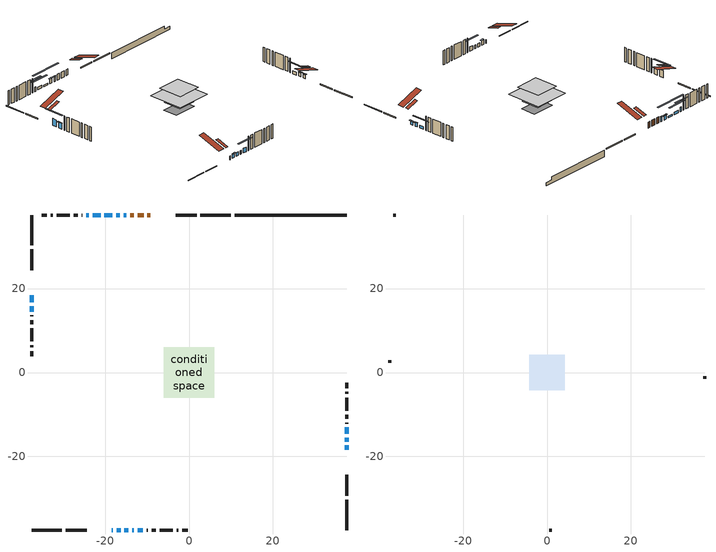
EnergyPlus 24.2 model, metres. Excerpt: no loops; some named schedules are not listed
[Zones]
conditioned space
 floor outside (Floor1 construction): -3.23,-3.23 -3.23,3.23 3.23,3.23 3.23,-3.23 z0.53
 floor adiabatic (AdiabaticFloorConstruction): -6.07,-6.07 -6.07,6.07 6.07,6.07 6.07,-6.07 z2.97
 floor foundation (Slab1 construction): -4.04,-2.61 -4.04,2.61 4.04,2.61 4.04,-2.61 z-1.6
 wall outside (RimJoist1 construction): 9.96,37.51 2.72,37.51 / -37.51,-37.51 -30.27,-37.51 / -37.51,37.51 -37.51,30.27 / 37.51,-37.51 37.51,-30.27 z0.53:0.83
 wall outside (RimJoist2 construction): 1.79,37.51 -3.2,37.51 / -29.34,-37.51 -24.35,-37.51 / -37.51,29.34 -37.51,24.35 / 37.51,-29.34 37.51,-24.35 z0.53:0.83
 wall outside (AdiabaticWallConstruction 1): -9.21,37.51 -9.9,37.51 / -10.83,37.51 -12.24,37.51 / -13.17,37.51 -14,37.51 z0.53:2.56
 wall outside (AdiabaticWallConstruction): -18.34,-37.51 -18.14,-37.51 / 37.51,-18.34 37.51,-17.38 / 37.51,-16.45 37.51,-15.53 / -15.37,-37.51 -14.45,-37.51 / -13.52,-37.51 -13.11,-37.51 z0.53:1.75; -37.51,18.34 -37.51,16.75 z0.53:2.9; -14.93,37.51 -15.54,37.51 / -16.47,37.51 -17.39,37.51 / -17.21,-37.51 -16.29,-37.51 / -23.83,37.51 -24.44,37.51 z0.53:2.06; -37.51,15.82 -37.51,14.51 z0.53:2.49; -18.31,37.51 -20.14,37.51 z0.53:1.14; 37.51,-14.61 37.51,-13.08 / -21.07,37.51 -22.9,37.51 z0.53:1.45; -12.18,-37.51 -10.96,-37.51 z0.53:2.05
 wall outside (Wall1 construction): -25.37,37.51 -25.6,37.51 / -10.03,-37.51 -9.8,-37.51 / -37.51,13.58 -37.51,13.35 / 37.51,-12.15 37.51,-11.92 z0.53:5.41
 wall outside (Wall2 construction): -26.53,37.51 -27.49,37.51 / -8.88,-37.51 -7.91,-37.51 / -37.51,12.42 -37.51,11.45 / 37.51,-10.99 37.51,-10.03 z0.53:5.41
 wall outside (Wall3 construction): -28.42,37.51 -31.54,37.51 / -6.98,-37.51 -3.87,-37.51 / -37.51,10.52 -37.51,7.41 / 37.51,-9.1 37.51,-5.98 z0.53:5.41
 wall outside (Wall4 construction): -32.47,37.51 -32.9,37.51 / -2.94,-37.51 -2.5,-37.51 / -37.51,6.48 -37.51,6.05 / 37.51,-5.05 37.51,-4.62 z0.53:5.41
 wall outside (Wall5 construction): -33.83,37.51 -35.05,37.51 / -1.58,-37.51 -0.35,-37.51 / -37.51,5.12 -37.51,3.89 / 37.51,-3.69 37.51,-2.47 z0.53:5.41
 wall foundation (FoundationWall1 construction): 10.89,37.51,-1.6 10.89,37.51,0.53 34.85,37.51,0.53 34.85,37.51,-0.52 37.51,37.51,-0.52 37.51,37.51,-1.6
 window (WindowConstruction 12): -18.34,-37.51 -18.14,-37.51 z0.53:1.75
 window (WindowConstruction 4): -37.51,18.34 -37.51,16.75 z0.53:2.9
 window (WindowConstruction 5): 37.51,-18.34 37.51,-17.38 z0.53:1.75
 window (WindowConstruction 6): 37.51,-16.45 37.51,-15.53 z0.53:1.75
 window (WindowConstruction 7): -14.93,37.51 -15.54,37.51 z0.53:2.05
 window (WindowConstruction 8): -16.47,37.51 -17.38,37.51 z0.53:2.05
 window (WindowConstruction 9): -17.21,-37.51 -16.29,-37.51 z0.53:2.05
 window (WindowConstruction 10): -15.37,-37.51 -14.45,-37.51 z0.53:1.75
 window (WindowConstruction 11): -37.51,15.82 -37.51,14.51 z0.53:2.49
 window (WindowConstruction 14): -18.31,37.51 -20.14,37.51 z0.53:1.14
 window (WindowConstruction 13): -13.52,-37.51 -13.11,-37.51 z0.53:1.75
 window (WindowConstruction): 37.51,-14.6 37.51,-13.08 z0.53:1.44
 window (WindowConstruction 1): -21.07,37.51 -22.9,37.51 z0.53:1.44
 window (WindowConstruction 2): -23.83,37.51 -24.44,37.51 z0.53:2.05
 window (WindowConstruction 3): -12.18,-37.51 -10.96,-37.51 z0.53:2.05
 door (Door): -9.21,37.51 -9.9,37.51 z0.53:2.56
 door (Door 1): -10.83,37.51 -12.24,37.51 z0.53:2.56
 door (Door 2): -13.17,37.51 -14,37.51 z0.53:2.56
 ceiling adiabatic (AdiabaticFloorConstruction): 6.07,-6.07 6.07,6.07 -6.07,6.07 -6.07,-6.07 z2.97
 roof outside (Roof2 construction): -8.28,37.51,5.41 -8.28,33.44,6.77 -7.2,33.44,6.77 -7.2,37.51,5.41; -19.27,-37.51,5.41 -19.27,-33.44,6.77 -20.35,-33.44,6.77 -20.35,-37.51,5.41; -37.51,19.27,5.41 -33.44,19.27,6.77 -33.44,20.35,6.77 -37.51,20.35,5.41; 37.51,-19.27,5.41 33.44,-19.27,6.77 33.44,-20.35,6.77 37.51,-20.35,5.41
attic - vented
 floor to conditioned space (Floor2 construction Reversed): -4.18,-4.18 -4.18,4.18 4.18,4.18 4.18,-4.18 z5.41
 wall outside (Wall6 construction): -35.98,37.51 -36.58,37.51 / 0.58,-37.51 1.18,-37.51 / -37.51,2.96 -37.51,2.36 / 37.51,-1.54 37.51,-0.94 z0.53:5.41
 roof outside (Roof1 construction): -6.27,37.51,5.41 -6.27,29.36,8.12 -4.13,29.36,8.12 -4.13,37.51,5.41; -21.27,-37.51,5.41 -21.27,-29.36,8.12 -23.42,-29.36,8.12 -23.42,-37.51,5.41; -37.51,21.27,5.41 -29.36,21.27,8.12 -29.36,23.42,8.12 -37.51,23.42,5.41; 37.51,-21.27,5.41 29.36,-21.27,8.12 29.36,-23.42,8.12 37.51,-23.42,5.41
shading: -37.51,14.2 -37.51,20.89 -37.92,20.89 -37.92,14.2 z5.45; 37.51,-17.18 37.51,-18.54 37.92,-18.54 37.92,-17.18 z1.95; 37.51,-15.33 37.51,-16.65 37.92,-16.65 37.92,-15.33 z1.95; -15.74,37.51 -14.73,37.51 -14.73,37.92 -15.74,37.92 z2.26; -17.59,37.51 -16.27,37.51 -16.27,37.92 -17.59,37.92 z2.26; -16.09,-37.51 -17.41,-37.51 -17.41,-37.92 -16.09,-37.92 z2.26; -37.51,14.3 -37.51,16.02 -37.92,16.02 -37.92,14.3 z2.69; -25.13,37.51 -13.32,37.51 -13.32,37.92 -25.13,37.92 z6.13; 37.51,-10.53 37.51,-17.16 37.92,-17.16 37.92,-10.53 z4; -25.45,37.51 -18.52,37.51 -18.52,37.92 -25.45,37.92 z4; -26.99,37.51 -21.28,37.51 -21.28,37.92 -26.99,37.92 z4.61; -8.41,-37.51 -14.73,-37.51 -14.73,-37.92 -8.41,-37.92 z4.61
[Building]
Building 1: Terrain=Suburbs
[Site:Location]
Toronto Intl AP_ON: Latitude {deg}=43.68; Longitude {deg}=-79.63; Time Zone {hr}=-5; Elevation {m}=173; Keep Site Location Information=Yes
[Site:GroundTemperature:Shallow]
4.59119, 2.66285, 2.50842, 3.42352, 7.09712, 10.7536, 13.9236, 15.9317, 16.1023, 14.4691, 11.3799, 7.83558
[Site:WaterMainsTemperature]
Calculation Method=Schedule; Temperature Schedule=mains temperature schedule
[Material] Roughness=Rough; Thermal Absorptance=0.9
Name | Thickness {m} | Conductivity {W/m-K} | Density {kg/m3} | Specific Heat {J/kg-K} | Solar Absorptance | Visible Absorptance
asphalt or fiberglass shingles | 0.00635 | 0.162714 | 1121.4 | 1465.45 | 0.84 | 0.84
ceiling loosefill ins | 0.0846667 | 0.0480833 | 16.02 | 1046.75 | 0.7 | 0.7
ceiling stud and cavity | 0.1397 | 0.422 | 65.682 | 1177.47 | 0.7 | 0.7
concrete 4.0 in. | 0.1016 | 1.803125 | 2242.8 | 837.4 | 0.7 | 0.7
concrete 8.0 in. | 0.2032 | 1.803125 | 2242.8 | 837.4 | 0.7 | 0.7
door material | 0.04445 | 0.327969 | 512.64 | 1214.23 | 0.7 | 0.7
door material 1 | 0.04445 | 0.188738 | 512.64 | 1214.23 | 0.7 | 0.7
exterior vertical ins | 0.00218552 | 0.029427 | 32.04 | 1214.23 | 0.7 | 0.7
floor covering | 0.0127 | 0.0433444 | 54.468 | 1339.84 | 0.6 | 0.6
floor rigid ins; wall rigid ins | 0.512978 | 0.029427 | 32.04 | 1214.23 | 0.7 | 0.7
floor stud and cavity | 0.1397 | 0.104091 | 92.3553 | 1139.71 | 0.7 | 0.7
floor stud and cavity 1 | 0.1397 | 1.75129 | 37.0049 | 1207.88 | 0.7 | 0.7
furniture material conditioned space 1 | 0.1524 | 0.115458 | 640.8 | 1214.23 | 0.6 | 0.6
gypsum board | 0.0127 | 0.160291 | 801 | 837.4 | 0.6 | 0.6
gypsum board 1 | 0.0127 | 0.160291 | 801 | 837.4 | 0.7 | 0.7
osb sheathing 0.5 in. | 0.0127 | 0.115458 | 512.64 | 1214.23 | 0.7 | 0.7
osb sheathing 0.75 in. | 0.01905 | 0.115458 | 512.64 | 1214.23 | 0.7 | 0.7
rim joist stud and cavity | 0.0508 | 0.177588 | 50.32683 | 1063.81 | 0.6 | 0.6
rim joist stud and cavity 1 | 0.0508 | 0.648972 | 50.32683 | 1063.81 | 0.6 | 0.6
roof stud and cavity | 0.2032 | 0.15922 | 78.34581 | 1123.46 | 0.7 | 0.7
wall stud and cavity | 0.1397 | 0.200352 | 139.0536 | 1170.24 | 0.7 | 0.7
wall stud and cavity 1 | 0.1397 | 0.122815 | 139.0536 | 1170.24 | 0.7 | 0.7
wall stud and cavity 2 | 0.1397 | 0.103982 | 139.0536 | 1170.24 | 0.7 | 0.7
wall stud and cavity 3 | 0.1397 | 0.129006 | 139.0536 | 1170.24 | 0.7 | 0.7
wall stud and cavity 4 | 0.1397 | 0.107214 | 139.0536 | 1170.24 | 0.7 | 0.7
wall stud and cavity 5 | 0.0889 | 6.9971 | 50.32683 | 1063.81 | 0.6 | 0.6
wall stud and cavity 6 | 0.0889 | 0.380278 | 52.3479 | 1209.89 | 0.7 | 0.7
wall stud and cavity 7 | 0.0889 | 0.391764 | 83.0341 | 1211.67 | 0.7 | 0.7
wood siding | 0.0254 | 0.102417 | 544.68 | 1172.36 | 0.84 | 0.84
wood siding 1 | 0.00254 | 0.102417 | 544.68 | 1172.36 | 0.84 | 0.84
wood siding 2; wood siding 3; wood siding 4 | 0.0254 | 0.102417 | 544.68 | 1172.36 | 0.7 | 0.7
[WindowMaterial:SimpleGlazingSystem]
Name | U-Factor {W/m2-K} | Solar Heat Gain Coefficient
WindowMaterial | 2.52614 | 0.58
WindowMaterial 1 | 2.50173 | 0.59
WindowMaterial 10 | 2.56248 | 0.57
WindowMaterial 2 | 2.52217 | 0.59
WindowMaterial 3 | 2.88386 | 0.7
WindowMaterial 4 | 2.46482 | 0.61
WindowMaterial 5 | 2.47163 | 0.61
WindowMaterial 6 | 2.45346 | 0.62
WindowMaterial 7 | 2.898619 | 0.69
WindowMaterial 8 | 2.67661 | 0.51
WindowMaterial 9 | 4.98699 | 0.61
[Construction]
AdiabaticFloorConstruction: floor stud and cavity 1, floor rigid ins, osb sheathing 0.75 in., floor covering
AdiabaticWallConstruction: wood siding 3, wall rigid ins, wall stud and cavity 6, gypsum board
AdiabaticWallConstruction 1: wood siding 4, wall rigid ins, wall stud and cavity 6, gypsum board
Door: door material
Door 1; Door 2: door material 1
Floor1 construction: floor stud and cavity, osb sheathing 0.75 in., floor covering
Floor2 construction Reversed: gypsum board, ceiling stud and cavity, ceiling loosefill ins
FoundationWall1 construction: concrete 8.0 in., gypsum board 1
furniture construction conditioned space 1: furniture material conditioned space 1
PartitionWallConstruction: gypsum board, wall stud and cavity 7, gypsum board
RimJoist1 construction: wood siding 2, rim joist stud and cavity
RimJoist2 construction: wood siding 2, rim joist stud and cavity 1
Roof1 construction: asphalt or fiberglass shingles
Roof2 construction: asphalt or fiberglass shingles, osb sheathing 0.75 in., roof stud and cavity, gypsum board
Slab1 construction: concrete 4.0 in.
Wall1 construction: wood siding, osb sheathing 0.5 in., wall stud and cavity, gypsum board
Wall2 construction: wood siding, osb sheathing 0.5 in., wall stud and cavity 1, gypsum board
Wall3 construction: wood siding, osb sheathing 0.5 in., wall stud and cavity 2, gypsum board
Wall4 construction: wood siding, osb sheathing 0.5 in., wall stud and cavity 3, gypsum board
Wall5 construction: wood siding, osb sheathing 0.5 in., wall stud and cavity 4, gypsum board
Wall6 construction: wood siding 1, wall stud and cavity 5
WindowConstruction: WindowMaterial
WindowConstruction 1: WindowMaterial 1
WindowConstruction 10; WindowConstruction 6: WindowMaterial 5
WindowConstruction 11: WindowMaterial 7
WindowConstruction 12: WindowMaterial 8
WindowConstruction 13: WindowMaterial 9
WindowConstruction 14: WindowMaterial 10
WindowConstruction 2; WindowConstruction 3; WindowConstruction 7: WindowMaterial 2
WindowConstruction 4: WindowMaterial 3
WindowConstruction 5: WindowMaterial 4
WindowConstruction 8; WindowConstruction 9: WindowMaterial 6
[Zone] Multiplier=1; Part of Total Floor Area=Yes
Name | Volume {m3}
attic - vented | 30.8605
conditioned space | 479
[Space]
Name | Zone | Volume {m3}
attic - vented 1 | attic - vented | 30.8605
conditioned space 1 | conditioned space | 479
[ZoneInfiltration:EffectiveLeakageArea]
infil attic - vented 1: Zone or Space=attic - vented 1; Schedule=Always On Discrete; Effective Air Leakage Area {cm2}=2896.14; Stack Coefficient=0.000528002; Wind Coefficient=1.55252e-05
[ZoneMixing]
whole house fan mix: Zone or Space=attic - vented; Schedule=Always On Continuous; Design Flow Rate Calculation Method=Flow/Zone; Design Flow Rate {m3/s}=0; Source Zone or Space=conditioned space
[SurfaceProperty:ExposedFoundationPerimeter]
Slab1: Exposed Perimeter Calculation Method=TotalExposedPerimeter; Total Exposed Perimeter {m}=26.62
[InternalMass] Zone or ZoneList=conditioned space; Space or SpaceList=conditioned space 1
Name | Construction | Surface Area {m2}
furniture mass conditioned space 1 | furniture construction conditioned space 1 | 92.6162
partition wall mass | PartitionWallConstruction | 231.54
[Lights]
interior lighting: Zone or ZoneList or Space or SpaceList=conditioned space 1; Schedule=interior lighting schedule; Design Level Calculation Method=LightingLevel; Lighting Level {W}=343.2; Return Air Fraction=0; Fraction Radiant=0.6; Fraction Visible=0.2; Fraction Replaceable=1
[People]
occupants: Zone or ZoneList or Space or SpaceList=conditioned space 1; Number of People Schedule=occupants schedule; Number of People Calculation Method=People; Number of People=3; Fraction Radiant=0.314171; Sensible Heat Fraction=0.56303; Activity Level Schedule=occupants activity schedule; Carbon Dioxide Generation Rate {m3/s-W}=0; Enable ASHRAE 55 Comfort Warnings=No; Mean Radiant Temperature Calculation Type=EnclosureAveraged
[ElectricEquipment] Zone or ZoneList or Space or SpaceList=conditioned space 1; Design Level Calculation Method=EquipmentLevel
Name | Schedule | Design Level {W} | Fraction Latent | Fraction Radiant | Fraction Lost
clothes dryer | clothes dryer schedule | 140.772 | 0.015 | 0.081 | 0.85
clothes washer | clothes washer schedule | 32.1985 | 0.03 | 0.162 | 0.7
cooking range | cooking range schedule | 215.147 | 0.08 | 0.432 | 0.2
dishwasher | dishwasher schedule | 66.8632 | 0.3 | 0.18 | 0.4
fridge | fridge schedule | 72.9452 | 0 | 0.6 | 0
mech vent house fan | mech vent house fan schedule | 0 | 0 | 0 | 1
mech vent house fan cfis | mech vent house fan cfis schedule | 0 | 0 | 0 | 0
misc plug loads | misc plug loads schedule | 494.7 | 0.045 | 0.513 | 0.1
whole house fan | Always On Discrete | 0 | 0 | 0 | 1
[OtherEquipment] Zone or ZoneList or Space or SpaceList=conditioned space 1; Design Level Calculation Method=EquipmentLevel
Name | Fuel Type | Schedule | Design Level {W} | Fraction Latent | Fraction Radiant | Fraction Lost
clothes dryer 1 | Electricity | clothes dryer schedule | 0 | 0.015 | 0.081 | 0.85
cooking range 1 | Electricity | cooking range schedule | 0 | 0.08 | 0.432 | 0.2
general water use latent | None | general water use schedule | 62.594 | 1 | 0 | 0
general water use sensible | None | general water use schedule | -61.6891 | 0 | 0.6 | 0
mech vent house fan latent load | None | Always On Discrete | 0 | 1 | 0 | 0
mech vent house fan sensible load | None | Always On Discrete | 0 | 0 | 0 | 0
water heater energy adjustment1 | NaturalGas | Always On Discrete | 0.01 | 0 | 0 | 1
[ZoneInfiltration:DesignFlowRate] Zone or ZoneList or Space or SpaceList=conditioned space 1; Schedule=Always On Discrete; Design Flow Rate Calculation Method=Flow/Zone; Design Flow Rate {m3/s}=0
infil flow; natural vent flow; whole house fan flow
[Foundation:Kiva]
Foundation Kiva 1: Initial Indoor Air Temperature {C}=18; Wall Height Above Grade {m}=0.530017; Wall Depth Below Slab {m}=0.2032; Custom Block Material Name 1=exterior vertical ins; Custom Block Depth 1 {m}=2.13; Custom Block X Position 1 {m}=0.2159; Custom Block Z Position 1 {m}=0
[Foundation:Kiva:Settings]
Soil Conductivity {W/m-K}=0.849921; Soil Density {kg/m3}=1842.3; Soil Specific Heat {J/kg-K}=418.7; Ground Solar Absorptivity=0.9; Ground Thermal Absorptivity=0.9; Ground Surface Roughness {m}=0.03; Far-Field Width {m}=40; Deep-Ground Boundary Condition=ZeroFlux; Deep-Ground Depth {m}=40; Minimum Cell Dimension {m}=0.2; Maximum Cell Growth Coefficient=3; Simulation Timestep=Timestep
[Exterior:Lights]
exterior lighting: Schedule=exterior lighting schedule; Design Level {W}=75.6
[Schedule:Constant]
Name | Hourly Value
Always On Continuous; mech vent house fan schedule; mech vent house fan cfis schedule; Always On Discrete | 1
occupants activity schedule | 117.228
fridge schedule | 0
[Schedule:Week:Daily]
interior lighting schedule Week Rule - Jan1-Jan27: interior lighting schedule day, interior lighting schedule day, interior lighting schedule day, interior lighting schedule day, interior lighting schedule day, interior lighting schedule day, interior lighting schedule day, interior lighting schedule default day, interior lighting schedule default day, interior lighting schedule default day, interior lighting schedule default day, interior lighting schedule default day
interior lighting schedule Week Rule - Jan28-Feb3: interior lighting schedule day, interior lighting schedule day, interior lighting schedule day, interior lighting schedule day, interior lighting schedule day 1, interior lighting schedule day 1, interior lighting schedule day 1, interior lighting schedule default day, interior lighting schedule default day, interior lighting schedule default day, interior lighting schedule default day, interior lighting schedule default day
interior lighting schedule Week Rule - Feb4-Feb24: interior lighting schedule day 1, interior lighting schedule day 1, interior lighting schedule day 1, interior lighting schedule day 1, interior lighting schedule day 1, interior lighting schedule day 1, interior lighting schedule day 1, interior lighting schedule default day, interior lighting schedule default day, interior lighting schedule default day, interior lighting schedule default day, interior lighting schedule default day
interior lighting schedule Week Rule - Feb25-Mar3: interior lighting schedule day 1, interior lighting schedule day 1, interior lighting schedule day 1, interior lighting schedule day 1, interior lighting schedule day 2, interior lighting schedule day 2, interior lighting schedule day 2, interior lighting schedule default day, interior lighting schedule default day, interior lighting schedule default day, interior lighting schedule default day, interior lighting schedule default day
interior lighting schedule Week Rule - Mar4-Mar31: interior lighting schedule day 2, interior lighting schedule day 2, interior lighting schedule day 2, interior lighting schedule day 2, interior lighting schedule day 2, interior lighting schedule day 2, interior lighting schedule day 2, interior lighting schedule default day, interior lighting schedule default day, interior lighting schedule default day, interior lighting schedule default day, interior lighting schedule default day
interior lighting schedule Week Rule - Apr1-Apr28: interior lighting schedule day 3, interior lighting schedule day 3, interior lighting schedule day 3, interior lighting schedule day 3, interior lighting schedule day 3, interior lighting schedule day 3, interior lighting schedule day 3, interior lighting schedule default day, interior lighting schedule default day, interior lighting schedule default day, interior lighting schedule default day, interior lighting schedule default day
interior lighting schedule Week Rule - Apr29-May5: interior lighting schedule day 3, interior lighting schedule day 3, interior lighting schedule day 4, interior lighting schedule day 4, interior lighting schedule day 4, interior lighting schedule day 4, interior lighting schedule day 4, interior lighting schedule default day, interior lighting schedule default day, interior lighting schedule default day, interior lighting schedule default day, interior lighting schedule default day
interior lighting schedule Week Rule - May6-May26: interior lighting schedule day 4, interior lighting schedule day 4, interior lighting schedule day 4, interior lighting schedule day 4, interior lighting schedule day 4, interior lighting schedule day 4, interior lighting schedule day 4, interior lighting schedule default day, interior lighting schedule default day, interior lighting schedule default day, interior lighting schedule default day, interior lighting schedule default day
interior lighting schedule Week Rule - May27-Jun2: interior lighting schedule day 4, interior lighting schedule day 4, interior lighting schedule day 4, interior lighting schedule day 4, interior lighting schedule day 4, interior lighting schedule day 5, interior lighting schedule day 5, interior lighting schedule default day, interior lighting schedule default day, interior lighting schedule default day, interior lighting schedule default day, interior lighting schedule default day
interior lighting schedule Week Rule - Jun3-Jun30: interior lighting schedule day 5, interior lighting schedule day 5, interior lighting schedule day 5, interior lighting schedule day 5, interior lighting schedule day 5, interior lighting schedule day 5, interior lighting schedule day 5, interior lighting schedule default day, interior lighting schedule default day, interior lighting schedule default day, interior lighting schedule default day, interior lighting schedule default day
interior lighting schedule Week Rule - Jul1-Jul28: interior lighting schedule day 6, interior lighting schedule day 6, interior lighting schedule day 6, interior lighting schedule day 6, interior lighting schedule day 6, interior lighting schedule day 6, interior lighting schedule day 6, interior lighting schedule default day, interior lighting schedule default day, interior lighting schedule default day, interior lighting schedule default day, interior lighting schedule default day
interior lighting schedule Week Rule - Jul29-Aug4: interior lighting schedule day 6, interior lighting schedule day 6, interior lighting schedule day 6, interior lighting schedule day 7, interior lighting schedule day 7, interior lighting schedule day 7, interior lighting schedule day 7, interior lighting schedule default day, interior lighting schedule default day, interior lighting schedule default day, interior lighting schedule default day, interior lighting schedule default day
interior lighting schedule Week Rule - Aug5-Aug25: interior lighting schedule day 7, interior lighting schedule day 7, interior lighting schedule day 7, interior lighting schedule day 7, interior lighting schedule day 7, interior lighting schedule day 7, interior lighting schedule day 7, interior lighting schedule default day, interior lighting schedule default day, interior lighting schedule default day, interior lighting schedule default day, interior lighting schedule default day
interior lighting schedule Week Rule - Aug26-Sep1: interior lighting schedule day 7, interior lighting schedule day 7, interior lighting schedule day 7, interior lighting schedule day 7, interior lighting schedule day 7, interior lighting schedule day 7, interior lighting schedule day 8, interior lighting schedule default day, interior lighting schedule default day, interior lighting schedule default day, interior lighting schedule default day, interior lighting schedule default day
interior lighting schedule Week Rule - Sep2-Sep29: interior lighting schedule day 8, interior lighting schedule day 8, interior lighting schedule day 8, interior lighting schedule day 8, interior lighting schedule day 8, interior lighting schedule day 8, interior lighting schedule day 8, interior lighting schedule default day, interior lighting schedule default day, interior lighting schedule default day, interior lighting schedule default day, interior lighting schedule default day
interior lighting schedule Week Rule - Sep30-Oct6: interior lighting schedule day 8, interior lighting schedule day 9, interior lighting schedule day 9, interior lighting schedule day 9, interior lighting schedule day 9, interior lighting schedule day 9, interior lighting schedule day 9, interior lighting schedule default day, interior lighting schedule default day, interior lighting schedule default day, interior lighting schedule default day, interior lighting schedule default day
interior lighting schedule Week Rule - Oct7-Oct27: interior lighting schedule day 9, interior lighting schedule day 9, interior lighting schedule day 9, interior lighting schedule day 9, interior lighting schedule day 9, interior lighting schedule day 9, interior lighting schedule day 9, interior lighting schedule default day, interior lighting schedule default day, interior lighting schedule default day, interior lighting schedule default day, interior lighting schedule default day
interior lighting schedule Week Rule - Oct28-Nov3: interior lighting schedule day 9, interior lighting schedule day 9, interior lighting schedule day 9, interior lighting schedule day 9, interior lighting schedule day 10, interior lighting schedule day 10, interior lighting schedule day 10, interior lighting schedule default day, interior lighting schedule default day, interior lighting schedule default day, interior lighting schedule default day, interior lighting schedule default day
interior lighting schedule Week Rule - Nov4-Nov24: interior lighting schedule day 10, interior lighting schedule day 10, interior lighting schedule day 10, interior lighting schedule day 10, interior lighting schedule day 10, interior lighting schedule day 10, interior lighting schedule day 10, interior lighting schedule default day, interior lighting schedule default day, interior lighting schedule default day, interior lighting schedule default day, interior lighting schedule default day
interior lighting schedule Week Rule - Nov25-Dec1: interior lighting schedule day 10, interior lighting schedule day 10, interior lighting schedule day 10, interior lighting schedule day 10, interior lighting schedule day 10, interior lighting schedule day 10, interior lighting schedule day 11, interior lighting schedule default day, interior lighting schedule default day, interior lighting schedule default day, interior lighting schedule default day, interior lighting schedule default day
interior lighting schedule Week Rule - Dec2-Dec31: interior lighting schedule day 11, interior lighting schedule day 11, interior lighting schedule day 11, interior lighting schedule day 11, interior lighting schedule day 11, interior lighting schedule day 11, interior lighting schedule day 11, interior lighting schedule default day, interior lighting schedule default day, interior lighting schedule default day, interior lighting schedule default day, interior lighting schedule default day
occupants schedule Week Rule - Jan1-Dec31: occupants schedule day, occupants schedule day, occupants schedule day, occupants schedule day, occupants schedule day, occupants schedule day, occupants schedule day, occupants schedule default day, occupants schedule default day, occupants schedule default day, occupants schedule default day, occupants schedule default day
clothes dryer schedule Week Rule - Jan1-Dec31: clothes dryer schedule day, clothes dryer schedule day, clothes dryer schedule day, clothes dryer schedule day, clothes dryer schedule day, clothes dryer schedule day, clothes dryer schedule day, clothes dryer schedule default day, clothes dryer schedule default day, clothes dryer schedule default day, clothes dryer schedule default day, clothes dryer schedule default day
clothes washer schedule Week Rule - Jan1-Dec31: clothes washer schedule day, clothes washer schedule day, clothes washer schedule day, clothes washer schedule day, clothes washer schedule day, clothes washer schedule day, clothes washer schedule day, clothes washer schedule default day, clothes washer schedule default day, clothes washer schedule default day, clothes washer schedule default day, clothes washer schedule default day
cooking range schedule Week Rule - Jan1-Dec31: cooking range schedule day, cooking range schedule day, cooking range schedule day, cooking range schedule day, cooking range schedule day, cooking range schedule day, cooking range schedule day, cooking range schedule default day, cooking range schedule default day, cooking range schedule default day, cooking range schedule default day, cooking range schedule default day
dishwasher schedule Week Rule - Jan1-Dec31: dishwasher schedule day, dishwasher schedule day, dishwasher schedule day, dishwasher schedule day, dishwasher schedule day, dishwasher schedule day, dishwasher schedule day, dishwasher schedule default day, dishwasher schedule default day, dishwasher schedule default day, dishwasher schedule default day, dishwasher schedule default day
misc plug loads schedule Week Rule - Jan1-Dec31: misc plug loads schedule day, misc plug loads schedule day, misc plug loads schedule day, misc plug loads schedule day, misc plug loads schedule day, misc plug loads schedule day, misc plug loads schedule day, misc plug loads schedule default day, misc plug loads schedule default day, misc plug loads schedule default day, misc plug loads schedule default day, misc plug loads schedule default day
general water use schedule Week Rule - Jan1-Dec31: general water use schedule day, general water use schedule day, general water use schedule day, general water use schedule day, general water use schedule day, general water use schedule day, general water use schedule day, general water use schedule default day, general water use schedule default day, general water use schedule default day, general water use schedule default day, general water use schedule default day
exterior lighting schedule Week Rule - Jan1-Jan27: exterior lighting schedule day, exterior lighting schedule day, exterior lighting schedule day, exterior lighting schedule day, exterior lighting schedule day, exterior lighting schedule day, exterior lighting schedule day, exterior lighting schedule default day, exterior lighting schedule default day, exterior lighting schedule default day, exterior lighting schedule default day, exterior lighting schedule default day
exterior lighting schedule Week Rule - Jan28-Feb3: exterior lighting schedule day, exterior lighting schedule day, exterior lighting schedule day, exterior lighting schedule day, exterior lighting schedule day 1, exterior lighting schedule day 1, exterior lighting schedule day 1, exterior lighting schedule default day, exterior lighting schedule default day, exterior lighting schedule default day, exterior lighting schedule default day, exterior lighting schedule default day
exterior lighting schedule Week Rule - Feb4-Feb24: exterior lighting schedule day 1, exterior lighting schedule day 1, exterior lighting schedule day 1, exterior lighting schedule day 1, exterior lighting schedule day 1, exterior lighting schedule day 1, exterior lighting schedule day 1, exterior lighting schedule default day, exterior lighting schedule default day, exterior lighting schedule default day, exterior lighting schedule default day, exterior lighting schedule default day
exterior lighting schedule Week Rule - Feb25-Mar3: exterior lighting schedule day 1, exterior lighting schedule day 1, exterior lighting schedule day 1, exterior lighting schedule day 1, exterior lighting schedule day 2, exterior lighting schedule day 2, exterior lighting schedule day 2, exterior lighting schedule default day, exterior lighting schedule default day, exterior lighting schedule default day, exterior lighting schedule default day, exterior lighting schedule default day
exterior lighting schedule Week Rule - Mar4-Mar31: exterior lighting schedule day 2, exterior lighting schedule day 2, exterior lighting schedule day 2, exterior lighting schedule day 2, exterior lighting schedule day 2, exterior lighting schedule day 2, exterior lighting schedule day 2, exterior lighting schedule default day, exterior lighting schedule default day, exterior lighting schedule default day, exterior lighting schedule default day, exterior lighting schedule default day
exterior lighting schedule Week Rule - Apr1-Apr28: exterior lighting schedule day 3, exterior lighting schedule day 3, exterior lighting schedule day 3, exterior lighting schedule day 3, exterior lighting schedule day 3, exterior lighting schedule day 3, exterior lighting schedule day 3, exterior lighting schedule default day, exterior lighting schedule default day, exterior lighting schedule default day, exterior lighting schedule default day, exterior lighting schedule default day
exterior lighting schedule Week Rule - Apr29-May5: exterior lighting schedule day 3, exterior lighting schedule day 3, exterior lighting schedule day 4, exterior lighting schedule day 4, exterior lighting schedule day 4, exterior lighting schedule day 4, exterior lighting schedule day 4, exterior lighting schedule default day, exterior lighting schedule default day, exterior lighting schedule default day, exterior lighting schedule default day, exterior lighting schedule default day
exterior lighting schedule Week Rule - May6-May26: exterior lighting schedule day 4, exterior lighting schedule day 4, exterior lighting schedule day 4, exterior lighting schedule day 4, exterior lighting schedule day 4, exterior lighting schedule day 4, exterior lighting schedule day 4, exterior lighting schedule default day, exterior lighting schedule default day, exterior lighting schedule default day, exterior lighting schedule default day, exterior lighting schedule default day
exterior lighting schedule Week Rule - May27-Jun2: exterior lighting schedule day 4, exterior lighting schedule day 4, exterior lighting schedule day 4, exterior lighting schedule day 4, exterior lighting schedule day 4, exterior lighting schedule day 5, exterior lighting schedule day 5, exterior lighting schedule default day, exterior lighting schedule default day, exterior lighting schedule default day, exterior lighting schedule default day, exterior lighting schedule default day
exterior lighting schedule Week Rule - Jun3-Jun30: exterior lighting schedule day 5, exterior lighting schedule day 5, exterior lighting schedule day 5, exterior lighting schedule day 5, exterior lighting schedule day 5, exterior lighting schedule day 5, exterior lighting schedule day 5, exterior lighting schedule default day, exterior lighting schedule default day, exterior lighting schedule default day, exterior lighting schedule default day, exterior lighting schedule default day
exterior lighting schedule Week Rule - Jul1-Jul28: exterior lighting schedule day 6, exterior lighting schedule day 6, exterior lighting schedule day 6, exterior lighting schedule day 6, exterior lighting schedule day 6, exterior lighting schedule day 6, exterior lighting schedule day 6, exterior lighting schedule default day, exterior lighting schedule default day, exterior lighting schedule default day, exterior lighting schedule default day, exterior lighting schedule default day
exterior lighting schedule Week Rule - Jul29-Aug4: exterior lighting schedule day 6, exterior lighting schedule day 6, exterior lighting schedule day 6, exterior lighting schedule day 7, exterior lighting schedule day 7, exterior lighting schedule day 7, exterior lighting schedule day 7, exterior lighting schedule default day, exterior lighting schedule default day, exterior lighting schedule default day, exterior lighting schedule default day, exterior lighting schedule default day
exterior lighting schedule Week Rule - Aug5-Aug25: exterior lighting schedule day 7, exterior lighting schedule day 7, exterior lighting schedule day 7, exterior lighting schedule day 7, exterior lighting schedule day 7, exterior lighting schedule day 7, exterior lighting schedule day 7, exterior lighting schedule default day, exterior lighting schedule default day, exterior lighting schedule default day, exterior lighting schedule default day, exterior lighting schedule default day
[Schedule:Year]
interior lighting schedule: interior lighting schedule Week Rule - Jan1-Jan27, 1, 1, 1, 27, interior lighting schedule Week Rule - Jan28-Feb3, 1, 28, 2, 3, interior lighting schedule Week Rule - Feb4-Feb24, 2, 4, 2, 24, interior lighting schedule Week Rule - Feb25-Mar3, 2, 25, 3, 3, interior lighting schedule Week Rule - Mar4-Mar31, 3, 4, 3, 31, interior lighting schedule Week Rule - Apr1-Apr28, 4, 1, 4, 28, interior lighting schedule Week Rule - Apr29-May5, 4, 29, 5, 5, interior lighting schedule Week Rule - May6-May26, 5, 6, 5, 26, interior lighting schedule Week Rule - May27-Jun2, 5, 27, 6, 2, interior lighting schedule Week Rule - Jun3-Jun30, 6, 3, 6, 30, interior lighting schedule Week Rule - Jul1-Jul28, 7, 1, 7, 28, interior lighting schedule Week Rule - Jul29-Aug4, 7, 29, 8, 4, interior lighting schedule Week Rule - Aug5-Aug25, 8, 5, 8, 25, interior lighting schedule Week Rule - Aug26-Sep1, 8, 26, 9, 1, interior lighting schedule Week Rule - Sep2-Sep29, 9, 2, 9, 29, interior lighting schedule Week Rule - Sep30-Oct6, 9, 30, 10, 6, interior lighting schedule Week Rule - Oct7-Oct27, 10, 7, 10, 27, interior lighting schedule Week Rule - Oct28-Nov3, 10, 28, 11, 3, interior lighting schedule Week Rule - Nov4-Nov24, 11, 4, 11, 24, interior lighting schedule Week Rule - Nov25-Dec1, 11, 25, 12, 1, interior lighting schedule Week Rule - Dec2-Dec31, 12, 2, 12, 31
occupants schedule: occupants schedule Week Rule - Jan1-Dec31, 1, 1, 12, 31
clothes dryer schedule: clothes dryer schedule Week Rule - Jan1-Dec31, 1, 1, 12, 31
clothes washer schedule: clothes washer schedule Week Rule - Jan1-Dec31, 1, 1, 12, 31
cooking range schedule: cooking range schedule Week Rule - Jan1-Dec31, 1, 1, 12, 31
dishwasher schedule: dishwasher schedule Week Rule - Jan1-Dec31, 1, 1, 12, 31
misc plug loads schedule: misc plug loads schedule Week Rule - Jan1-Dec31, 1, 1, 12, 31
general water use schedule: general water use schedule Week Rule - Jan1-Dec31, 1, 1, 12, 31
exterior lighting schedule: exterior lighting schedule Week Rule - Jan1-Jan27, 1, 1, 1, 27, exterior lighting schedule Week Rule - Jan28-Feb3, 1, 28, 2, 3, exterior lighting schedule Week Rule - Feb4-Feb24, 2, 4, 2, 24, exterior lighting schedule Week Rule - Feb25-Mar3, 2, 25, 3, 3, exterior lighting schedule Week Rule - Mar4-Mar31, 3, 4, 3, 31, exterior lighting schedule Week Rule - Apr1-Apr28, 4, 1, 4, 28, exterior lighting schedule Week Rule - Apr29-May5, 4, 29, 5, 5, exterior lighting schedule Week Rule - May6-May26, 5, 6, 5, 26, exterior lighting schedule Week Rule - May27-Jun2, 5, 27, 6, 2, exterior lighting schedule Week Rule - Jun3-Jun30, 6, 3, 6, 30, exterior lighting schedule Week Rule - Jul1-Jul28, 7, 1, 7, 28, exterior lighting schedule Week Rule - Jul29-Aug4, 7, 29, 8, 4, exterior lighting schedule Week Rule - Aug5-Aug25, 8, 5, 8, 25, exterior lighting schedule Week Rule - Aug26-Sep1, 8, 26, 9, 1, exterior lighting schedule Week Rule - Sep2-Sep29, 9, 2, 9, 29, exterior lighting schedule Week Rule - Sep30-Oct6, 9, 30, 10, 6, exterior lighting schedule Week Rule - Oct7-Oct27, 10, 7, 10, 27, exterior lighting schedule Week Rule - Oct28-Nov3, 10, 28, 11, 3, exterior lighting schedule Week Rule - Nov4-Nov24, 11, 4, 11, 24, exterior lighting schedule Week Rule - Nov25-Dec1, 11, 25, 12, 1, exterior lighting schedule Week Rule - Dec2-Dec31, 12, 2, 12, 31
[Schedule:Compact]
mains temperature schedule: Through: 01/01, For: AllDays, Until: 24:00, 8.43722, Through: 01/02, For: AllDays, Until: 24:00, 8.37111, Through: 01/03, For: AllDays, Until: 24:00, 8.30611, Through: 01/04, For: AllDays, Until: 24:00, 8.24222, Through: 01/05, For: AllDays, Until: 24:00, 8.17944, Through: 01/06, For: AllDays, Until: 24:00, 8.11833, Through: 01/07, For: AllDays, Until: 24:00, 8.05833, Through: 01/08, For: AllDays, Until: 24:00, 7.99944, Through: 01/09, For: AllDays, Until: 24:00, 7.94222, Through: 01/10, For: AllDays, Until: 24:00, 7.88611, Through: 01/11, For: AllDays, Until: 24:00, 7.83167, Through: 01/12, For: AllDays, Until: 24:00, 7.77833, Through: 01/13, For: AllDays, Until: 24:00, 7.72611, Through: 01/14, For: AllDays, Until: 24:00, 7.67556, Through: 01/15, For: AllDays, Until: 24:00, 7.62667, Through: 01/16, For: AllDays, Until: 24:00, 7.57889, Through: 01/17, For: AllDays, Until: 24:00, 7.53278, Through: 01/18, For: AllDays, Until: 24:00, 7.48778, Through: 01/19, For: AllDays, Until: 24:00, 7.44444, Through: 01/20, For: AllDays, Until: 24:00, 7.40278, Through: 01/21, For: AllDays, Until: 24:00, 7.36278, Through: 01/22, For: AllDays, Until: 24:00, 7.32389, Through: 01/23, For: AllDays, Until: 24:00, 7.28667, Through: 01/24, For: AllDays, Until: 24:00, 7.25056, Through: 01/25, For: AllDays, Until: 24:00, 7.21667, Through: 01/26, For: AllDays, Until: 24:00, 7.18389, Through: 01/27, For: AllDays, Until: 24:00, 7.15278, Through: 01/28, For: AllDays, Until: 24:00, 7.12333, Through: 01/29, For: AllDays, Until: 24:00, 7.09556, Through: 01/30, For: AllDays, Until: 24:00, 7.06944, Through: 01/31, For: AllDays, Until: 24:00, 7.04444, Through: 02/01, For: AllDays, Until: 24:00, 7.02167, Through: 02/02, For: AllDays, Until: 24:00, 7, Through: 02/03, For: AllDays, Until: 24:00, 6.98, Through: 02/04, For: AllDays, Until: 24:00, 6.96222, Through: 02/05, For: AllDays, Until: 24:00, 6.94556, Through: 02/06, For: AllDays, Until: 24:00, 6.93056, Through: 02/07, For: AllDays, Until: 24:00, 6.91722, Through: 02/08, For: AllDays, Until: 24:00, 6.90556, Through: 02/09, For: AllDays, Until: 24:00, 6.89556, Through: 02/10, For: AllDays, Until: 24:00, 6.88722, Through: 02/11, For: AllDays, Until: 24:00, 6.88056, Through: 02/12, For: AllDays, Until: 24:00, 6.875, Through: 02/13, For: AllDays, Until: 24:00, 6.87167, Through: 02/14, For: AllDays, Until: 24:00, 6.87, Through: 02/15, For: AllDays, Until: 24:00, 6.87, Through: 02/16, For: AllDays, Until: 24:00, 6.87167, Through: 02/17, For: AllDays, Until: 24:00, 6.875, Through: 02/18, For: AllDays, Until: 24:00, 6.88, Through: 02/19, For: AllDays, Until: 24:00, 6.88611, Through: 02/20, For: AllDays, Until: 24:00, 6.89444, Through: 02/21, For: AllDays, Until: 24:00, 6.90444, Through: 02/22, For: AllDays, Until: 24:00, 6.91611, Through: 02/23, For: AllDays, Until: 24:00, 6.92889, Through: 02/24, For: AllDays, Until: 24:00, 6.94389, Through: 02/25, For: AllDays, Until: 24:00, 6.96056, Through: 02/26, For: AllDays, Until: 24:00, 6.97833, Through: 02/27, For: AllDays, Until: 24:00, 6.99833, Through: 02/28, For: AllDays, Until: 24:00, 7.01944, Through: 03/01, For: AllDays, Until: 24:00, 7.04222, Through: 03/02, For: AllDays, Until: 24:00, 7.06667, Through: 03/03, For: AllDays, Until: 24:00, 7.09278, Through: 03/04, For: AllDays, Until: 24:00, 7.12056, Through: 03/05, For: AllDays, Until: 24:00, 7.15, Through: 03/06, For: AllDays, Until: 24:00, 7.18111, Through: 03/07, For: AllDays, Until: 24:00, 7.21333, Through: 03/08, For: AllDays, Until: 24:00, 7.24722, Through: 03/09, For: AllDays, Until: 24:00, 7.28278, Through: 03/10, For: AllDays, Until: 24:00, 7.32, Through: 03/11, For: AllDays, Until: 24:00, 7.35889, Through: 03/12, For: AllDays, Until: 24:00, 7.39889, Through: 03/13, For: AllDays, Until: 24:00, 7.44056, Through: 03/14, For: AllDays, Until: 24:00, 7.48389, Through: 03/15, For: AllDays, Until: 24:00, 7.52833, Through: 03/16, For: AllDays, Until: 24:00, 7.57444, Through: 03/17, For: AllDays, Until: 24:00, 7.62222, Through: 03/18, For: AllDays, Until: 24:00, 7.67111, Through: 03/19, For: AllDays, Until: 24:00, 7.72111, Through: 03/20, For: AllDays, Until: 24:00, 7.77333, Through: 03/21, For: AllDays, Until: 24:00, 7.82611, Through: 03/22, For: AllDays, Until: 24:00, 7.88111, Through: 03/23, For: AllDays, Until: 24:00, 7.93667, Through: 03/24, For: AllDays, Until: 24:00, 7.99389, Through: 03/25, For: AllDays, Until: 24:00, 8.05278, Through: 03/26, For: AllDays, Until: 24:00, 8.11278, Through: 03/27, For: AllDays, Until: 24:00, 8.17389, Through: 03/28, For: AllDays, Until: 24:00, 8.23611, Through: 03/29, For: AllDays, Until: 24:00, 8.3, Through: 03/30, For: AllDays, Until: 24:00, 8.365, Through: 03/31, For: AllDays, Until: 24:00, 8.43111, Through: 04/01, For: AllDays, Until: 24:00, 8.49833, Through: 04/02, For: AllDays, Until: 24:00, 8.56722, Through: 04/03, For: AllDays, Until: 24:00, 8.63667, Through: 04/04, For: AllDays, Until: 24:00, 8.70778, Through: 04/05, For: AllDays, Until: 24:00, 8.77944, Through: 04/06, For: AllDays, Until: 24:00, 8.85278, Through: 04/07, For: AllDays, Until: 24:00, 8.92667, Through: 04/08, For: AllDays, Until: 24:00, 9.00222, Through: 04/09, For: AllDays, Until: 24:00, 9.07833, Through: 04/10, For: AllDays, Until: 24:00, 9.15556, Through: 04/11, For: AllDays, Until: 24:00, 9.23389, Through: 04/12, For: AllDays, Until: 24:00, 9.31278, Through: 04/13, For: AllDays, Until: 24:00, 9.39278, Through: 04/14, For: AllDays, Until: 24:00, 9.47389, Through: 04/15, For: AllDays, Until: 24:00, 9.55611, Through: 04/16, For: AllDays, Until: 24:00, 9.63833, Through: 04/17, For: AllDays, Until: 24:00, 9.72222, Through: 04/18, For: AllDays, Until: 24:00, 9.80667, Through: 04/19, For: AllDays, Until: 24:00, 9.89167, Through: 04/20, For: AllDays, Until: 24:00, 9.97778, Through: 04/21, For: AllDays, Until: 24:00, 10.0644, Through: 04/22, For: AllDays, Until: 24:00, 10.1517, Through: 04/23, For: AllDays, Until: 24:00, 10.24, Through: 04/24, For: AllDays, Until: 24:00, 10.3289, Through: 04/25, For: AllDays, Until: 24:00, 10.4183, Through: 04/26, For: AllDays, Until: 24:00, 10.5083, Through: 04/27, For: AllDays, Until: 24:00, 10.5989, Through: 04/28, For: AllDays, Until: 24:00, 10.69, Through: 04/29, For: AllDays, Until: 24:00, 10.7817, Through: 04/30, For: AllDays, Until: 24:00, 10.8739, Through: 05/01, For: AllDays, Until: 24:00, 10.9667, Through: 05/02, For: AllDays, Until: 24:00, 11.0594, Through: 05/03, For: AllDays, Until: 24:00, 11.1533, Through: 05/04, For: AllDays, Until: 24:00, 11.2472, Through: 05/05, For: AllDays, Until: 24:00, 11.3411, Through: 05/06, For: AllDays, Until: 24:00, 11.4361, Through: 05/07, For: AllDays, Until: 24:00, 11.5306, Through: 05/08, For: AllDays, Until: 24:00, 11.6261, Through: 05/09, For: AllDays, Until: 24:00, 11.7217, Through: 05/10, For: AllDays, Until: 24:00, 11.8172, Through: 05/11, For: AllDays, Until: 24:00, 11.9128, Through: 05/12, For: AllDays, Until: 24:00, 12.0089, Through: 05/13, For: AllDays, Until: 24:00, 12.105, Through: 05/14, For: AllDays, Until: 24:00, 12.2017, Through: 05/15, For: AllDays, Until: 24:00, 12.2978, Through: 05/16, For: AllDays, Until: 24:00, 12.3944, Through: 05/17, For: AllDays, Until: 24:00, 12.4906, Through: 05/18, For: AllDays, Until: 24:00, 12.5872, Through: 05/19, For: AllDays, Until: 24:00, 12.6833, Through: 05/20, For: AllDays, Until: 24:00, 12.78, Through: 05/21, For: AllDays, Until: 24:00, 12.8761, Through: 05/22, For: AllDays, Until: 24:00, 12.9722, Through: 05/23, For: AllDays, Until: 24:00, 13.0683, Through: 05/24, For: AllDays, Until: 24:00, 13.1639, Through: 05/25, For: AllDays, Until: 24:00, 13.2594, Through: 05/26, For: AllDays, Until: 24:00, 13.355, Through: 05/27, For: AllDays, Until: 24:00, 13.45, Through: 05/28, For: AllDays, Until: 24:00, 13.545, Through: 05/29, For: AllDays, Until: 24:00, 13.6394, Through: 05/30, For: AllDays, Until: 24:00, 13.7333, Through: 05/31, For: AllDays, Until: 24:00, 13.8272, Through: 06/01, For: AllDays, Until: 24:00, 13.9206, Through: 06/02, For: AllDays, Until: 24:00, 14.0139, Through: 06/03, For: AllDays, Until: 24:00, 14.1061, Through: 06/04, For: AllDays, Until: 24:00, 14.1983, Through: 06/05, For: AllDays, Until: 24:00, 14.2894, Through: 06/06, For: AllDays, Until: 24:00, 14.3806, Through: 06/07, For: AllDays, Until: 24:00, 14.4711, Through: 06/08, For: AllDays, Until: 24:00, 14.5606, Through: 06/09, For: AllDays, Until: 24:00, 14.65, Through: 06/10, For: AllDays, Until: 24:00, 14.7383, Through: 06/11, For: AllDays, Until: 24:00, 14.8267, Through: 06/12, For: AllDays, Until: 24:00, 14.9133, Through: 06/13, For: AllDays, Until: 24:00, 15, Through: 06/14, For: AllDays, Until: 24:00, 15.0856, Through: 06/15, For: AllDays, Until: 24:00, 15.1706, Through: 06/16, For: AllDays, Until: 24:00, 15.255, Through: 06/17, For: AllDays, Until: 24:00, 15.3383, Through: 06/18, For: AllDays, Until: 24:00, 15.4206, Through: 06/19, For: AllDays, Until: 24:00, 15.5022, Through: 06/20, For: AllDays, Until: 24:00, 15.5828, Through: 06/21, For: AllDays, Until: 24:00, 15.6628, Through: 06/22, For: AllDays, Until: 24:00, 15.7417, Through: 06/23, For: AllDays, Until: 24:00, 15.8194, Through: 06/24, For: AllDays, Until: 24:00, 15.8961, Through: 06/25, For: AllDays, Until: 24:00, 15.9722, Through: 06/26, For: AllDays, Until: 24:00, 16.0467, Through: 06/27, For: AllDays, Until: 24:00, 16.1206, Through: 06/28, For: AllDays, Until: 24:00, 16.1933, Through: 06/29, For: AllDays, Until: 24:00, 16.265, Through: 06/30, For: AllDays, Until: 24:00, 16.3356, Through: 07/01, For: AllDays, Until: 24:00, 16.4044, Through: 07/02, For: AllDays, Until: 24:00, 16.4728, Through: 07/03, For: AllDays, Until: 24:00, 16.54, Through: 07/04, For: AllDays, Until: 24:00, 16.6056, Through: 07/05, For: AllDays, Until: 24:00, 16.67, Through: 07/06, For: AllDays, Until: 24:00, 16.7333, Through: 07/07, For: AllDays, Until: 24:00, 16.7956, Through: 07/08, For: AllDays, Until: 24:00, 16.8561, Through: 07/09, For: AllDays, Until: 24:00, 16.9156, Through: 07/10, For: AllDays, Until: 24:00, 16.9739, Through: 07/11, For: AllDays, Until: 24:00, 17.0306, Through: 07/12, For: AllDays, Until: 24:00, 17.0861, Through: 07/13, For: AllDays, Until: 24:00, 17.14, Through: 07/14, For: AllDays, Until: 24:00, 17.1928, Through: 07/15, For: AllDays, Until: 24:00, 17.2439, Through: 07/16, For: AllDays, Until: 24:00, 17.2939, Through: 07/17, For: AllDays, Until: 24:00, 17.3422, Through: 07/18, For: AllDays, Until: 24:00, 17.3894, Through: 07/19, For: AllDays, Until: 24:00, 17.435, Through: 07/20, For: AllDays, Until: 24:00, 17.4794, Through: 07/21, For: AllDays, Until: 24:00, 17.5217, Through: 07/22, For: AllDays, Until: 24:00, 17.5628, Through: 07/23, For: AllDays, Until: 24:00, 17.6028, Through: 07/24, For: AllDays, Until: 24:00, 17.6406, Through: 07/25, For: AllDays, Until: 24:00, 17.6772, Through: 07/26, For: AllDays, Until: 24:00, 17.7122, Through: 07/27, For: AllDays, Until: 24:00, 17.7456, Through: 07/28, For: AllDays, Until: 24:00, 17.7778, Through: 07/29, For: AllDays, Until: 24:00, 17.8078, Through: 07/30, For: AllDays, Until: 24:00, 17.8367, Through: 07/31, For: AllDays, Until: 24:00, 17.8639, Through: 08/01, For: AllDays, Until: 24:00, 17.8894, Through: 08/02, For: AllDays, Until: 24:00, 17.9133, Through: 08/03, For: AllDays, Until: 24:00, 17.9361, Through: 08/04, For: AllDays, Until: 24:00, 17.9567, Through: 08/05, For: AllDays, Until: 24:00, 17.9756, Through: 08/06, For: AllDays, Until: 24:00, 17.9933, Through: 08/07, For: AllDays, Until: 24:00, 18.0089, Through: 08/08, For: AllDays, Until: 24:00, 18.0233, Through: 08/09, For: AllDays, Until: 24:00, 18.0361, Through: 08/10, For: AllDays, Until: 24:00, 18.0467, Through: 08/11, For: AllDays, Until: 24:00, 18.0561, Through: 08/12, For: AllDays, Until: 24:00, 18.0639, Through: 08/13, For: AllDays, Until: 24:00, 18.07, Through: 08/14, For: AllDays, Until: 24:00, 18.0739, Through: 08/15, For: AllDays, Until: 24:00, 18.0767, Through: 08/16, For: AllDays, Until: 24:00, 18.0778, Through: 08/17, For: AllDays, Until: 24:00, 18.0772, Through: 08/18, For: AllDays, Until: 24:00, 18.075, Through: 08/19, For: AllDays, Until: 24:00, 18.0706, Through: 08/20, For: AllDays, Until: 24:00, 18.065, Through: 08/21, For: AllDays, Until: 24:00, 18.0578, Through: 08/22, For: AllDays, Until: 24:00, 18.0489, Through: 08/23, For: AllDays, Until: 24:00, 18.0383, Through: 08/24, For: AllDays, Until: 24:00, 18.0261, Through: 08/25, For: AllDays, Until: 24:00, 18.0122, Through: 08/26, For: AllDays, Until: 24:00, 17.9967, Through: 08/27, For: AllDays, Until: 24:00, 17.9794, Through: 08/28, For: AllDays, Until: 24:00, 17.9606, Through: 08/29, For: AllDays, Until: 24:00, 17.9406, Through: 08/30, For: AllDays, Until: 24:00, 17.9183, Through: 08/31, For: AllDays, Until: 24:00, 17.8944, Through: 09/01, For: AllDays, Until: 24:00, 17.8694, Through: 09/02, For: AllDays, Until: 24:00, 17.8428, Through: 09/03, For: AllDays, Until: 24:00, 17.8139, Through: 09/04, For: AllDays, Until: 24:00, 17.7839, Through: 09/05, For: AllDays, Until: 24:00, 17.7522, Through: 09/06, For: AllDays, Until: 24:00, 17.7194, Through: 09/07, For: AllDays, Until: 24:00, 17.6844, Through: 09/08, For: AllDays, Until: 24:00, 17.6483, Through: 09/09, For: AllDays, Until: 24:00, 17.6106, Through: 09/10, For: AllDays, Until: 24:00, 17.5711, Through: 09/11, For: AllDays, Until: 24:00, 17.5306, Through: 09/12, For: AllDays, Until: 24:00, 17.4883, Through: 09/13, For: AllDays, Until: 24:00, 17.4444, Through: 09/14, For: AllDays, Until: 24:00, 17.3989, Through: 09/15, For: AllDays, Until: 24:00, 17.3522, Through: 09/16, For: AllDays, Until: 24:00, 17.3039, Through: 09/17, For: AllDays, Until: 24:00, 17.2544, Through: 09/18, For: AllDays, Until: 24:00, 17.2033, Through: 09/19, For: AllDays, Until: 24:00, 17.1511, Through: 09/20, For: AllDays, Until: 24:00, 17.0972, Through: 09/21, For: AllDays, Until: 24:00, 17.0422, Through: 09/22, For: AllDays, Until: 24:00, 16.9856, Through: 09/23, For: AllDays, Until: 24:00, 16.9278, Through: 09/24, For: AllDays, Until: 24:00, 16.8683, Through: 09/25, For: AllDays, Until: 24:00, 16.8078, Through: 09/26, For: AllDays, Until: 24:00, 16.7461, Through: 09/27, For: AllDays, Until: 24:00, 16.6833, Through: 09/28, For: AllDays, Until: 24:00, 16.6189, Through: 09/29, For: AllDays, Until: 24:00, 16.5533, Through: 09/30, For: AllDays, Until: 24:00, 16.4867, Through: 10/01, For: AllDays, Until: 24:00, 16.4189, Through: 10/02, For: AllDays, Until: 24:00, 16.3494, Through: 10/03, For: AllDays, Until: 24:00, 16.2794, Through: 10/04, For: AllDays, Until: 24:00, 16.2083, Through: 10/05, For: AllDays, Until: 24:00, 16.1356, Through: 10/06, For: AllDays, Until: 24:00, 16.0622, Through: 10/07, For: AllDays, Until: 24:00, 15.9878, Through: 10/08, For: AllDays, Until: 24:00, 15.9117, Through: 10/09, For: AllDays, Until: 24:00, 15.835, Through: 10/10, For: AllDays, Until: 24:00, 15.7578, Through: 10/11, For: AllDays, Until: 24:00, 15.6789, Through: 10/12, For: AllDays, Until: 24:00, 15.5994, Through: 10/13, For: AllDays, Until: 24:00, 15.5189, Through: 10/14, For: AllDays, Until: 24:00, 15.4372, Through: 10/15, For: AllDays, Until: 24:00, 15.355, Through: 10/16, For: AllDays, Until: 24:00, 15.2722, Through: 10/17, For: AllDays, Until: 24:00, 15.1878, Through: 10/18, For: AllDays, Until: 24:00, 15.1033, Through: 10/19, For: AllDays, Until: 24:00, 15.0178, Through: 10/20, For: AllDays, Until: 24:00, 14.9317, Through: 10/21, For: AllDays, Until: 24:00, 14.8444, Through: 10/22, For: AllDays, Until: 24:00, 14.7567, Through: 10/23, For: AllDays, Until: 24:00, 14.6683, Through: 10/24, For: AllDays, Until: 24:00, 14.5794, Through: 10/25, For: AllDays, Until: 24:00, 14.4894, Through: 10/26, For: AllDays, Until: 24:00, 14.3994, Through: 10/27, For: AllDays, Until: 24:00, 14.3083, Through: 10/28, For: AllDays, Until: 24:00, 14.2172, Through: 10/29, For: AllDays, Until: 24:00, 14.125, Through: 10/30, For: AllDays, Until: 24:00, 14.0328, Through: 10/31, For: AllDays, Until: 24:00, 13.94, Through: 11/01, For: AllDays, Until: 24:00, 13.8467, Through: 11/02, For: AllDays, Until: 24:00, 13.7528, Through: 11/03, For: AllDays, Until: 24:00, 13.6589, Through: 11/04, For: AllDays, Until: 24:00, 13.5644, Through: 11/05, For: AllDays, Until: 24:00, 13.4694, Through: 11/06, For: AllDays, Until: 24:00, 13.3744, Through: 11/07, For: AllDays, Until: 24:00, 13.2794, Through: 11/08, For: AllDays, Until: 24:00, 13.1839, Through: 11/09, For: AllDays, Until: 24:00, 13.0878, Through: 11/10, For: AllDays, Until: 24:00, 12.9922, Through: 11/11, For: AllDays, Until: 24:00, 12.8961, Through: 11/12, For: AllDays, Until: 24:00, 12.7994, Through: 11/13, For: AllDays, Until: 24:00, 12.7033, Through: 11/14, For: AllDays, Until: 24:00, 12.6072, Through: 11/15, For: AllDays, Until: 24:00, 12.5106, Through: 11/16, For: AllDays, Until: 24:00, 12.4139, Through: 11/17, For: AllDays, Until: 24:00, 12.3178, Through: 11/18, For: AllDays, Until: 24:00, 12.2211, Through: 11/19, For: AllDays, Until: 24:00, 12.125, Through: 11/20, For: AllDays, Until: 24:00, 12.0289, Through: 11/21, For: AllDays, Until: 24:00, 11.9328, Through: 11/22, For: AllDays, Until: 24:00, 11.8367, Through: 11/23, For: AllDays, Until: 24:00, 11.7411, Through: 11/24, For: AllDays, Until: 24:00, 11.6456, Through: 11/25, For: AllDays, Until: 24:00, 11.5506, Through: 11/26, For: AllDays, Until: 24:00, 11.4556, Through: 11/27, For: AllDays, Until: 24:00, 11.3606, Through: 11/28, For: AllDays, Until: 24:00, 11.2667, Through: 11/29, For: AllDays, Until: 24:00, 11.1722, Through: 11/30, For: AllDays, Until: 24:00, 11.0789, Through: 12/01, For: AllDays, Until: 24:00, 10.9856, Through: 12/02, For: AllDays, Until: 24:00, 10.8928, Through: 12/03, For: AllDays, Until: 24:00, 10.8006, Through: 12/04, For: AllDays, Until: 24:00, 10.7089, Through: 12/05, For: AllDays, Until: 24:00, 10.6178, Through: 12/06, For: AllDays, Until: 24:00, 10.5267, Through: 12/07, For: AllDays, Until: 24:00, 10.4367, Through: 12/08, For: AllDays, Until: 24:00, 10.3472, Through: 12/09, For: AllDays, Until: 24:00, 10.2583, Through: 12/10, For: AllDays, Until: 24:00, 10.17, Through: 12/11, For: AllDays, Until: 24:00, 10.0822, Through: 12/12, For: AllDays, Until: 24:00, 9.99556, Through: 12/13, For: AllDays, Until: 24:00, 9.90944, Through: 12/14, For: AllDays, Until: 24:00, 9.82389, Through: 12/15, For: AllDays, Until: 24:00, 9.73944, Through: 12/16, For: AllDays, Until: 24:00, 9.65556, Through: 12/17, For: AllDays, Until: 24:00, 9.57278, Through: 12/18, For: AllDays, Until: 24:00, 9.49056, Through: 12/19, For: AllDays, Until: 24:00, 9.40944, Through: 12/20, For: AllDays, Until: 24:00, 9.32944, Through: 12/21, For: AllDays, Until: 24:00, 9.25, Through: 12/22, For: AllDays, Until: 24:00, 9.17167, Through: 12/23, For: AllDays, Until: 24:00, 9.09389, Through: 12/24, For: AllDays, Until: 24:00, 9.01778, Through: 12/25, For: AllDays, Until: 24:00, 8.94222, Through: 12/26, For: AllDays, Until: 24:00, 8.86778, Through: 12/27, For: AllDays, Until: 24:00, 8.79444, Through: 12/28, For: AllDays, Until: 24:00, 8.72222, Through: 12/29, For: AllDays, Until: 24:00, 8.65111, Through: 12/30, For: AllDays, Until: 24:00, 8.58167, Through: 12/31, For: AllDays, Until: 24:00, 8.51278
